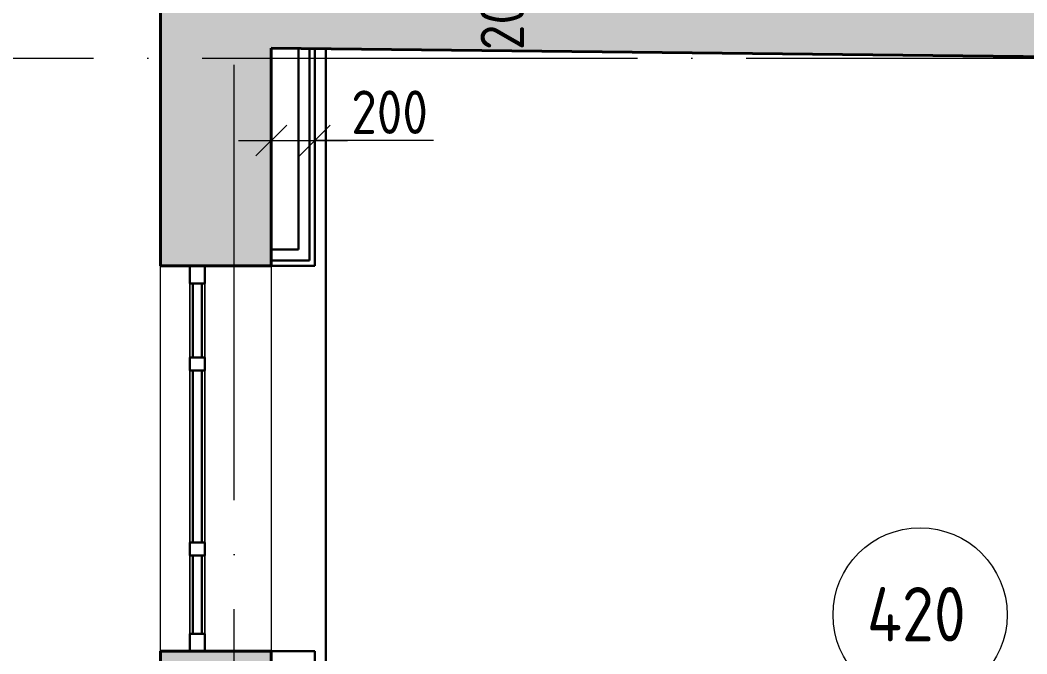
# Model space of a CAD drawing. Header units: millimetres. Extents: x 3050 to 430575, y -569542 to 36130.
# Drawn here: x 272496 to 277124, y -396502 to -393590 of the extents above; entities that cross this region are included whole.
import ezdxf
from ezdxf import colors
from ezdxf.entities.mleader import LeaderData, LeaderLine
from ezdxf.math import Vec2, Vec3

# ---------------------------------------------------------------- set-up
doc = ezdxf.new("R2010")
doc.units = ezdxf.units.MM
doc.linetypes.add('ADSK_Линия сетки', pattern=[25, 20, -2.5, 0, -2.5])
doc.linetypes.add('ADSK_Сверху', pattern=[4.5, 3, -1.5])
for name, color, linetype, lineweight in [('Витраж', 7, 'Continuous', 18), ('Марки помещений', 7, 'Continuous', 20), ('Оси', 7, 'Continuous', 9), ('Панели витража', 7, 'Continuous', 18), ('Размеры', 7, 'Continuous', 9), ('Стены внутренние', 7, 'Continuous', 18), ('Стены наружные', 7, 'Continuous', 18)]:
    doc.layers.add(name, color=color, linetype=linetype, lineweight=lineweight)
doc.styles.add('GOST Common', font='GOST_Common.ttf', dxfattribs={"width": 0.9, "height": 200})
doc.styles.add('GOST Common_2', font='GOST_Common.ttf', dxfattribs={"width": 0.9, "height": 250})
doc.dimstyles.new('ADSK_Основной_2_мм_Округление_до_1_мм_1', dxfattribs={"dimscale": 304.8, "dimtxt": 201.142999, "dimasz": 0.463911, "dimexe": 0.492126, "dimexo": 0.492126, "dimgap": 0.098425, "dimtad": 1, "dimdec": 0, "dimdsep": 46, "dimtxsty": 'GOST Common', "dimblk1": 'OBLIQUE', "dimblk2": 'OBLIQUE', "dimsah": 1, "dimcen": 0.09, "dimdle": 0.492126, "dimazin": 2, "dimtfac": 1, "dimtdec": 4, "dimtix": 1, "dimtmove": 1, "dimatfit": 3, "dimfxl": 1, "dimtvp": 1, "dimtolj": 1, "dimtzin": 0, "dimlwd": 20, "dimlwe": 20, "dimarcsym": 2})

# ---------------------------------------------------------------- blocks, each defined once
blk = doc.blocks.new('Прямоугольный импост - 70х20_60мм-1425107-04 План 4-го этажа маркировочный')
at = {"layer": 'Витраж', "color": 253, "linetype": 'ADSK_Сверху', "true_color": 0xaaaaaa}
for p, q in [((-6073.8, 27832.2), (-6143.8, 27832.2)), ((-6143.8, 27752.2), (-6143.8, 27832.2)), ((-6073.8, 27752.2), (-6073.8, 27832.2)), ((-6143.8, 27382.2), (-6143.8, 27412.2)), ((-6073.8, 27382.2), (-6073.8, 27412.2))]:
    blk.add_line(p, q, dxfattribs=at)
blk = doc.blocks.new('Прямоугольный импост - 70х20_60мм-1258642-04 План 4-го этажа маркировочный')
at = {"layer": 'Витраж', "color": 253, "linetype": 'ADSK_Сверху', "true_color": 0xaaaaaa}
for p, q in [((-80, 35), (0, 35)), ((0, 35), (0, -35)), ((0, -35), (-80, -35))]:
    blk.add_line(p, q, dxfattribs=at)
blk = doc.blocks.new('Прямоугольный импост - 70х20_60мм-1258643-04 План 4-го этажа маркировочный')
at = {"layer": 'Витраж', "color": 253, "linetype": 'ADSK_Сверху', "true_color": 0xaaaaaa}
for p, q in [((0, 35), (-80, 35)), ((0, -35), (0, 35)), ((-80, -35), (0, -35))]:
    blk.add_line(p, q, dxfattribs=at)
blk = doc.blocks.new('Прямоугольный импост - 70х20_60мм-1243038-04 План 4-го этажа маркировочный')
at = {"layer": 'Витраж', "color": 253, "linetype": 'ADSK_Сверху', "true_color": 0xaaaaaa}
for p, q in [((-6143.8, 27352.2), (-6143.8, 27382.2)), ((-6073.8, 27352.2), (-6073.8, 27382.2)), ((-6143.8, 26532.2), (-6143.8, 26562.2)), ((-6073.8, 26532.2), (-6073.8, 26562.2))]:
    blk.add_line(p, q, dxfattribs=at)
blk = doc.blocks.new('Прямоугольный импост - 70х20_60мм-1225113-04 План 4-го этажа маркировочный')
at = {"layer": 'Витраж', "color": 253, "linetype": 'ADSK_Сверху', "true_color": 0xaaaaaa}
for p, q in [((41084.5, 2434.5), (41054.5, 2434.5)), ((41524.5, 2434.5), (41444.5, 2434.5)), ((41524.5, 2364.5), (41524.5, 2434.5)), ((41084.5, 2364.5), (41054.5, 2364.5)), ((41524.5, 2364.5), (41444.5, 2364.5))]:
    blk.add_line(p, q, dxfattribs=at)
blk = doc.blocks.new('Прямоугольный импост - 70х60мм-1258640-04 План 4-го этажа маркировочный')
at = {"layer": 'Витраж', "color": 253, "linetype": 'ADSK_Сверху', "true_color": 0xaaaaaa}
for p, q in [((-30, 35), (30, 35)), ((30, -35), (-30, -35))]:
    blk.add_line(p, q, dxfattribs=at)
blk = doc.blocks.new('Прямоугольный импост - 70х60мм-1225009-04 План 4-го этажа маркировочный')
at = {"layer": 'Витраж', "color": 253, "linetype": 'ADSK_Сверху', "true_color": 0xaaaaaa}
for p, q in [((41084.5, 2434.5), (41084.5, 2364.5)), ((41444.5, 2434.5), (41084.5, 2434.5)), ((41444.5, 2364.5), (41444.5, 2434.5)), ((41444.5, 2364.5), (41084.5, 2364.5))]:
    blk.add_line(p, q, dxfattribs=at)
blk = doc.blocks.new('Прямоугольный импост - 70х60мм-1425109-04 План 4-го этажа маркировочный')
at = {"layer": 'Витраж', "color": 253, "linetype": 'ADSK_Сверху', "true_color": 0xaaaaaa}
for p, q in [((-6073.8, 27752.2), (-6143.8, 27752.2)), ((-6143.8, 27412.2), (-6143.8, 27752.2)), ((-6073.8, 27412.2), (-6073.8, 27752.2)), ((-6143.8, 27412.2), (-6073.8, 27412.2))]:
    blk.add_line(p, q, dxfattribs=at)
blk = doc.blocks.new('Прямоугольный импост - 70х60мм-1243040-04 План 4-го этажа маркировочный')
at = {"layer": 'Витраж', "color": 253, "linetype": 'ADSK_Сверху', "true_color": 0xaaaaaa}
for p, q in [((-6073.8, 27352.2), (-6143.8, 27352.2)), ((-6143.8, 26562.2), (-6143.8, 27352.2)), ((-6073.8, 26562.2), (-6073.8, 27352.2)), ((-6143.8, 26562.2), (-6073.8, 26562.2))]:
    blk.add_line(p, q, dxfattribs=at)
blk = doc.blocks.new('Системная панель - _AR_Стекло_40мм_привязка по центру-V61-04 План 4-го этажа маркировочный')
at = {"layer": 'Панели витража', "lineweight": 30}
for p, q in [((180, 20), (-180, 20)), ((-180, 20), (-180, -20)), ((180, -20), (180, 20)), ((-180, -20), (180, -20))]:
    blk.add_line(p, q, dxfattribs=at)
blk = doc.blocks.new('Прямоугольный импост - 70х40_60мм-1229682-04 План 4-го этажа маркировочный')
at = {"layer": 'Витраж'}
for p, q in [((41084.5, 2434.5), (41444.5, 2434.5)), ((41084.5, 2364.5), (41444.5, 2364.5))]:
    blk.add_line(p, q, dxfattribs=at)
blk = doc.blocks.new('Прямоугольный импост - 70х20_60мм-1229824-04 План 4-го этажа маркировочный')
at = {"layer": 'Витраж', "lineweight": 30}
for p, q in [((-80, 35), (0, 35)), ((-80, -35), (-80, 35)), ((0, 35), (0, -35)), ((0, -35), (-80, -35))]:
    blk.add_line(p, q, dxfattribs=at)
blk = doc.blocks.new('Прямоугольный импост - 70х20_60мм-1229825-04 План 4-го этажа маркировочный')
at = {"layer": 'Витраж', "lineweight": 30}
for p, q in [((0, 35), (-80, 35)), ((-80, 35), (-80, -35)), ((0, -35), (0, 35)), ((-80, -35), (0, -35))]:
    blk.add_line(p, q, dxfattribs=at)
blk = doc.blocks.new('Системная панель - _AR_Стекло_40мм_привязка по центру-V70-04 План 4-го этажа маркировочный')
at = {"layer": 'Панели витража', "lineweight": 30}
for p, q in [((170, 20), (-170, 20)), ((-170, 20), (-170, -20)), ((170, -20), (170, 20)), ((-170, -20), (170, -20))]:
    blk.add_line(p, q, dxfattribs=at)
blk = doc.blocks.new('Прямоугольный импост - 70х40_60мм-1425108-04 План 4-го этажа маркировочный')
at = {"layer": 'Витраж'}
for p, q in [((-6143.8, 27752.2), (-6143.8, 27412.2)), ((-6073.8, 27752.2), (-6073.8, 27412.2))]:
    blk.add_line(p, q, dxfattribs=at)
blk = doc.blocks.new('Системная панель - _AR_Стекло_40мм_привязка по центру-V71-04 План 4-го этажа маркировочный')
at = {"layer": 'Панели витража', "lineweight": 30}
for p, q in [((395, 20), (-395, 20)), ((-395, 20), (-395, -20)), ((395, -20), (395, 20)), ((-395, -20), (395, -20))]:
    blk.add_line(p, q, dxfattribs=at)
blk = doc.blocks.new('Прямоугольный импост - 70х40_60мм-V72-04 План 4-го этажа маркировочный')
at = {"layer": 'Витраж'}
for p, q in [((-6143.8, 35422.3), (-6143.8, 34632.3)), ((-6073.8, 35422.3), (-6073.8, 34632.3))]:
    blk.add_line(p, q, dxfattribs=at)
blk = doc.blocks.new('Прямоугольный импост - 70х60мм-1230231-04 План 4-го этажа маркировочный')
at = {"layer": 'Витраж', "lineweight": 30}
for p, q in [((-30, 35), (30, 35)), ((-30, -35), (-30, 35)), ((30, 35), (30, -35)), ((30, -35), (-30, -35))]:
    blk.add_line(p, q, dxfattribs=at)
blk = doc.blocks.new('ADSK_Марка_Помещение_ОдноЗначение - Номер-247393-04 План 4-го этажа маркировочный')
at = {"layer": 'Марки помещений'}
blk.add_circle((0, 0), 4, dxfattribs=at)
blk = doc.blocks.new('_Oblique')
at = {"color": 0, "linetype": 'ByBlock', "lineweight": -2}
blk.add_line((-0.5, -0.5), (0.5, 0.5), dxfattribs=at)
blk = doc.blocks.new('*D12110')
at = {"layer": 'Defpoints', "color": 0, "transparency": 16777216}
for p in [(274200.9, -393138.3), (274842.5, -393138.3), (274200.9, -393338.3)]:
    blk.add_point(p, dxfattribs=at)
at = {"layer": 'Размеры', "color": 0, "lineweight": 20, "transparency": 16777216}
for p, q in [((274842.5, -393488.3), (274842.5, -392988.3)), ((274350.9, -393138.3), (274992.5, -393138.3)), ((274350.9, -393338.3), (274992.5, -393338.3))]:
    blk.add_line(p, q, dxfattribs=at)
at = {"layer": 'Размеры', "color": 0, "lineweight": 20, "transparency": 16777216, "xscale": 141.4, "yscale": 141.4, "zscale": 141.4}
for p, rotation in [((274842.5, -393138.3), 90), ((274842.5, -393338.3), 270)]:
    blk.add_blockref('_Oblique', p, dxfattribs=dict(at, rotation=rotation))
at = {"layer": 'Размеры', "color": 0, "transparency": 16777216, "insert": (274712.5, -393551.4), "char_height": 200, "attachment_point": 5, "rotation": 90, "style": 'GOST Common'}
blk.add_mtext('\\A1;200', dxfattribs=at)
blk = doc.blocks.new('*D12170')
at = {"layer": 'Defpoints', "color": 0, "transparency": 16777216}
for p in [(273650.9, -393765.1), (273850.9, -393765.1), (273850.9, -394142.7)]:
    blk.add_point(p, dxfattribs=at)
at = {"layer": 'Размеры', "color": 0, "lineweight": 20, "transparency": 16777216}
for p, q in [((273650.9, -393915.1), (273650.9, -394292.7)), ((273850.9, -393915.1), (273850.9, -394292.7)), ((273500.9, -394142.7), (274000.9, -394142.7)), ((274395.8, -394142.7), (273850.9, -394142.7))]:
    blk.add_line(p, q, dxfattribs=at)
at = {"layer": 'Размеры', "color": 0, "lineweight": 20, "transparency": 16777216, "xscale": 141.4, "yscale": 141.4, "zscale": 141.4, "rotation": 180}
blk.add_blockref('_Oblique', (273650.9, -394142.7), dxfattribs=at)
at = {"layer": 'Размеры', "color": 0, "lineweight": 20, "transparency": 16777216, "xscale": 141.4, "yscale": 141.4, "zscale": 141.4}
blk.add_blockref('_Oblique', (273850.9, -394142.7), dxfattribs=at)
at = {"layer": 'Размеры', "color": 0, "transparency": 16777216, "insert": (274194.8, -394012.7), "char_height": 200, "attachment_point": 5, "style": 'GOST Common'}
blk.add_mtext('\\A1;200', dxfattribs=at)

msp = doc.modelspace()

# ---------------------------------------------------------------- hatches: boundary and pattern name
at = {"layer": 'Стены внутренние', "true_color": 0xc0c0c0}
h = msp.add_hatch(color=9, dxfattribs=at)
h.paths.add_polyline_path([(282853.1, -393820.01), (282853.1, -393439.99), (282000.52, -393430.57), (281997.1, -393810.55), (282183.34, -393812.61)])
h.paths.add_polyline_path([(280496.41, -393793.98), (280500.61, -393414), (273650.85, -393338.34), (273650.85, -393718.36), (280216.62, -393790.89)])
at = {"layer": 'Стены наружные', "true_color": 0xc0c0c0}
h = msp.add_hatch(color=9, dxfattribs=at)
h.paths.add_polyline_path([(273172.63, -409700.93), (273650.85, -409700.93), (273650.85, -408506.98), (273140.85, -408506.98), (273140.85, -409700.93)])
h.paths.add_polyline_path([(273140.85, -406736.98), (273650.85, -406736.98), (273650.85, -404559.68), (273140.85, -404559.68), (273140.85, -405900.28)])
h.paths.add_polyline_path([(273140.85, -402789.68), (273650.85, -402789.68), (273650.85, -400530.48), (273140.85, -400530.48)])
h.paths.add_polyline_path([(273481.91, -398760.48), (273650.85, -398760.48), (273650.85, -396489.57), (273140.85, -396489.57), (273140.85, -398760.48), (273479.68, -398760.48)])
h.paths.add_polyline_path([(273140.85, -394719.57), (273650.85, -394719.57), (273650.82, -387374.32), (273140.85, -387369.44), (273140.85, -393749.79)])

# ---------------------------------------------------------------- linework, layer by layer
at = {"layer": 'Оси', "linetype": 'ADSK_Линия сетки', "ltscale": 100}
for p, q in [((273479.52, -435797.51), (273479.52, -386200.07)), ((268333.38, -393765.13), (336561.32, -393765.13))]:
    msp.add_line(p, q, dxfattribs=at)
at = {"layer": 'Стены внутренние', "lineweight": 40}
msp.add_line((273650.85, -393718.36), (279836.63, -393786.69), dxfattribs=at)
at = {"layer": 'Стены внутренние', "color": 32, "lineweight": 30, "true_color": 0xcd6928}
for p, q in [((273775.85, -394644.57), (273775.85, -393719.74)), ((273825.85, -394694.57), (273825.85, -393720.3)), ((273850.85, -394719.57), (273850.85, -393720.57)), ((273900.85, -401736.38), (273900.85, -393721.12)), ((273650.85, -394644.57), (273775.85, -394644.57)), ((273650.85, -394694.57), (273825.85, -394694.57)), ((273650.85, -394719.57), (273850.85, -394719.57)), ((273650.85, -396489.57), (273850.85, -396489.57)), ((273850.85, -398760.48), (273850.85, -396489.57))]:
    msp.add_line(p, q, dxfattribs=at)
at = {"layer": 'Стены наружные', "lineweight": 40}
for p, q in [((273140.85, -386859.38), (273140.85, -394719.57)), ((273650.85, -394719.57), (273650.85, -393718.36)), ((273140.85, -394719.57), (273650.85, -394719.57)), ((273140.85, -396489.57), (273140.85, -398760.48)), ((273650.85, -396489.57), (273140.85, -396489.57)), ((273650.85, -398760.48), (273650.85, -396489.57))]:
    msp.add_line(p, q, dxfattribs=at)
at = {"layer": 'Стены наружные'}
for p, q in [((273140.85, -396489.57), (273140.85, -394719.57)), ((273650.85, -394719.57), (273650.85, -396489.57))]:
    msp.add_line(p, q, dxfattribs=at)

# ---------------------------------------------------------------- block references
at = {"layer": 'Витраж', "color": 253, "linetype": 'ADSK_Сверху', "true_color": 0xaaaaaa}
for name in ['Прямоугольный импост - 70х20_60мм-1425107-04 План 4-го этажа маркировочный', 'Прямоугольный импост - 70х60мм-1425109-04 План 4-го этажа маркировочный', 'Прямоугольный импост - 70х20_60мм-1243038-04 План 4-го этажа маркировочный', 'Прямоугольный импост - 70х60мм-1243040-04 План 4-го этажа маркировочный']:
    msp.add_blockref(name, (279419.61, -422551.81), dxfattribs=at)
at = {"layer": 'Витраж', "color": 253, "linetype": 'ADSK_Сверху', "true_color": 0xaaaaaa, "extrusion": (0, 0, -1), "rotation": 90.00000000000006}
for name, p in [('Прямоугольный импост - 70х20_60мм-1258642-04 План 4-го этажа маркировочный', (-273310.85, -394719.57)), ('Прямоугольный импост - 70х60мм-1258640-04 План 4-го этажа маркировочный', (-273310.85, -395169.57)), ('Прямоугольный импост - 70х60мм-1258640-04 План 4-го этажа маркировочный', (-273310.85, -396019.57))]:
    msp.add_blockref(name, p, dxfattribs=at)
at = {"layer": 'Витраж', "extrusion": (0, 0, -1), "rotation": 90.00000000000006}
for name, p in [('Прямоугольный импост - 70х20_60мм-1229824-04 План 4-го этажа маркировочный', (-273310.85, -394719.57)), ('Прямоугольный импост - 70х60мм-1230231-04 План 4-го этажа маркировочный', (-273310.85, -395169.57)), ('Прямоугольный импост - 70х60мм-1230231-04 План 4-го этажа маркировочный', (-273310.85, -396019.57))]:
    msp.add_blockref(name, p, dxfattribs=at)
at = {"layer": 'Витраж'}
for name, p in [('Прямоугольный импост - 70х40_60мм-1425108-04 План 4-го этажа маркировочный', (279419.61, -422551.81)), ('Прямоугольный импост - 70х40_60мм-V72-04 План 4-го этажа маркировочный', (279419.61, -430621.92))]:
    msp.add_blockref(name, p, dxfattribs=at)
at = {"layer": 'Витраж', "color": 253, "linetype": 'ADSK_Сверху', "true_color": 0xaaaaaa}
for name, p, rotation in [('Прямоугольный импост - 70х20_60мм-1225113-04 План 4-го этажа маркировочный', (270911.35, -354965.12), 270), ('Прямоугольный импост - 70х60мм-1225009-04 План 4-го этажа маркировочный', (270911.35, -354965.12), 270), ('Прямоугольный импост - 70х20_60мм-1258643-04 План 4-го этажа маркировочный', (273310.85, -396489.57), 269.9999999999999)]:
    msp.add_blockref(name, p, dxfattribs=dict(at, rotation=rotation))
at = {"layer": 'Витраж'}
for name, p, rotation in [('Прямоугольный импост - 70х40_60мм-1229682-04 План 4-го этажа маркировочный', (270911.35, -354965.12), 270), ('Прямоугольный импост - 70х20_60мм-1229825-04 План 4-го этажа маркировочный', (273310.85, -396489.57), 269.9999999999999)]:
    msp.add_blockref(name, p, dxfattribs=dict(at, rotation=rotation))
at = {"layer": 'Марки помещений', "xscale": 99.99999999999993, "yscale": 99.99999999999993, "zscale": 99.99999999999993}
msp.add_blockref('ADSK_Марка_Помещение_ОдноЗначение - Номер-247393-04 План 4-го этажа маркировочный', (276633.16, -396322.69), dxfattribs=at)
at = {"layer": 'Панели витража', "rotation": 89.99999999999994}
for name, p in [('Системная панель - _AR_Стекло_40мм_привязка по центру-V70-04 План 4-го этажа маркировочный', (273310.85, -394969.57)), ('Системная панель - _AR_Стекло_40мм_привязка по центру-V71-04 План 4-го этажа маркировочный', (273310.85, -395594.57)), ('Системная панель - _AR_Стекло_40мм_привязка по центру-V61-04 План 4-го этажа маркировочный', (273310.85, -396229.57))]:
    msp.add_blockref(name, p, dxfattribs=at)

# ---------------------------------------------------------------- texts
at = {"layer": 'Марки помещений', "lineweight": 9, "insert": (276388.35, -396194.96), "char_height": 250, "width": 606.0757, "attachment_point": 1, "style": 'GOST Common_2'}
msp.add_mtext('420', dxfattribs=at)

# ---------------------------------------------------------------- dimensions: what is measured, and where the dimension line sits
at = {"layer": 'Размеры', "color": 18, "true_color": 0x000000}
dim = msp.add_linear_dim(base=(274842.54, -393138.34), p1=(274200.85, -393338.34), p2=(274200.85, -393138.34), angle=90, dimstyle='ADSK_Основной_2_мм_Округление_до_1_мм_1', override={"dimpost": '<>'}, dxfattribs=at)
dim.commit()
dim.dimension.update_dxf_attribs({"geometry": '*D12110', "text_midpoint": (274842.54, -393551.4), "dimtype": 160})
dim = msp.add_linear_dim(base=(273850.85, -394142.71), p1=(273650.85, -393765.13), p2=(273850.85, -393765.13), dimstyle='ADSK_Основной_2_мм_Округление_до_1_мм_1', override={"dimpost": '<>'}, dxfattribs=at)
dim.commit()
dim.dimension.update_dxf_attribs({"geometry": '*D12170', "text_midpoint": (274194.81, -394142.71), "dimtype": 160})

# ---------------------------------------------------------------- leaders
ml = msp.add_multileader_mtext('Standard', dxfattribs=at)
ml.set_content('\\pxt9;{\\fISOCPEUR|b0|i0|c204|p34;Выполнить зашивку простенков между \\Pокнами\\P\\W0.8;\\C256;на стальном каркасе с двухслойной обшивкой \\Pцементными плитами Кнауф Аквапанель (12,5 мм) \\Pи минеральным заполнением - 75мм (от верхнего\\Pперекрытия до ур. подоконника (опустить на 50мм\\Pниже ур. подоконника)}', color=(0, 0, 0))
ml.set_leader_properties()
ml.build(insert=Vec2(0, 0))
ml.multileader.update_dxf_attribs({"text_right_attachment_type": 6, "dogleg_length": 0.36, "arrow_head_size": 0.18})
ctx = ml.context
ctx.base_point, ctx.char_height, ctx.arrow_head_size, ctx.landing_gap_size, ctx.plane_origin = Vec3(277427.88, -388656.58), 200, 0.18, 0.09, Vec3(276846.23, -387662.96)
ctx.right_attachment = 6
notes = []
notes.append((ctx, [(0, (1, 1, 0), (277427.52, -388656.58), (1, 0), 0.36, [(0, [(276846.23, -387662.96)], 0, [])])]))
ctx.mtext.insert, ctx.mtext.width, ctx.mtext.flow_direction = Vec3(277427.97, -388526.58), 8.1071, 5
for ctx, leaders in notes:
    for number, flags, end, landing, length, lines in leaders:
        leader = LeaderData()
        leader.index, (leader.has_last_leader_line, leader.has_dogleg_vector, leader.attachment_direction) = number, flags
        leader.last_leader_point, leader.dogleg_vector, leader.dogleg_length = Vec3(end), Vec3(landing), length
        for number, points, colour, breaks in lines:
            line = LeaderLine()
            line.index, line.vertices, line.color, line.breaks = number, Vec3.list(points), colors.encode_raw_color(colour), breaks
            leader.lines.append(line)
        ctx.leaders.append(leader)

doc.saveas('drawing.dxf')
